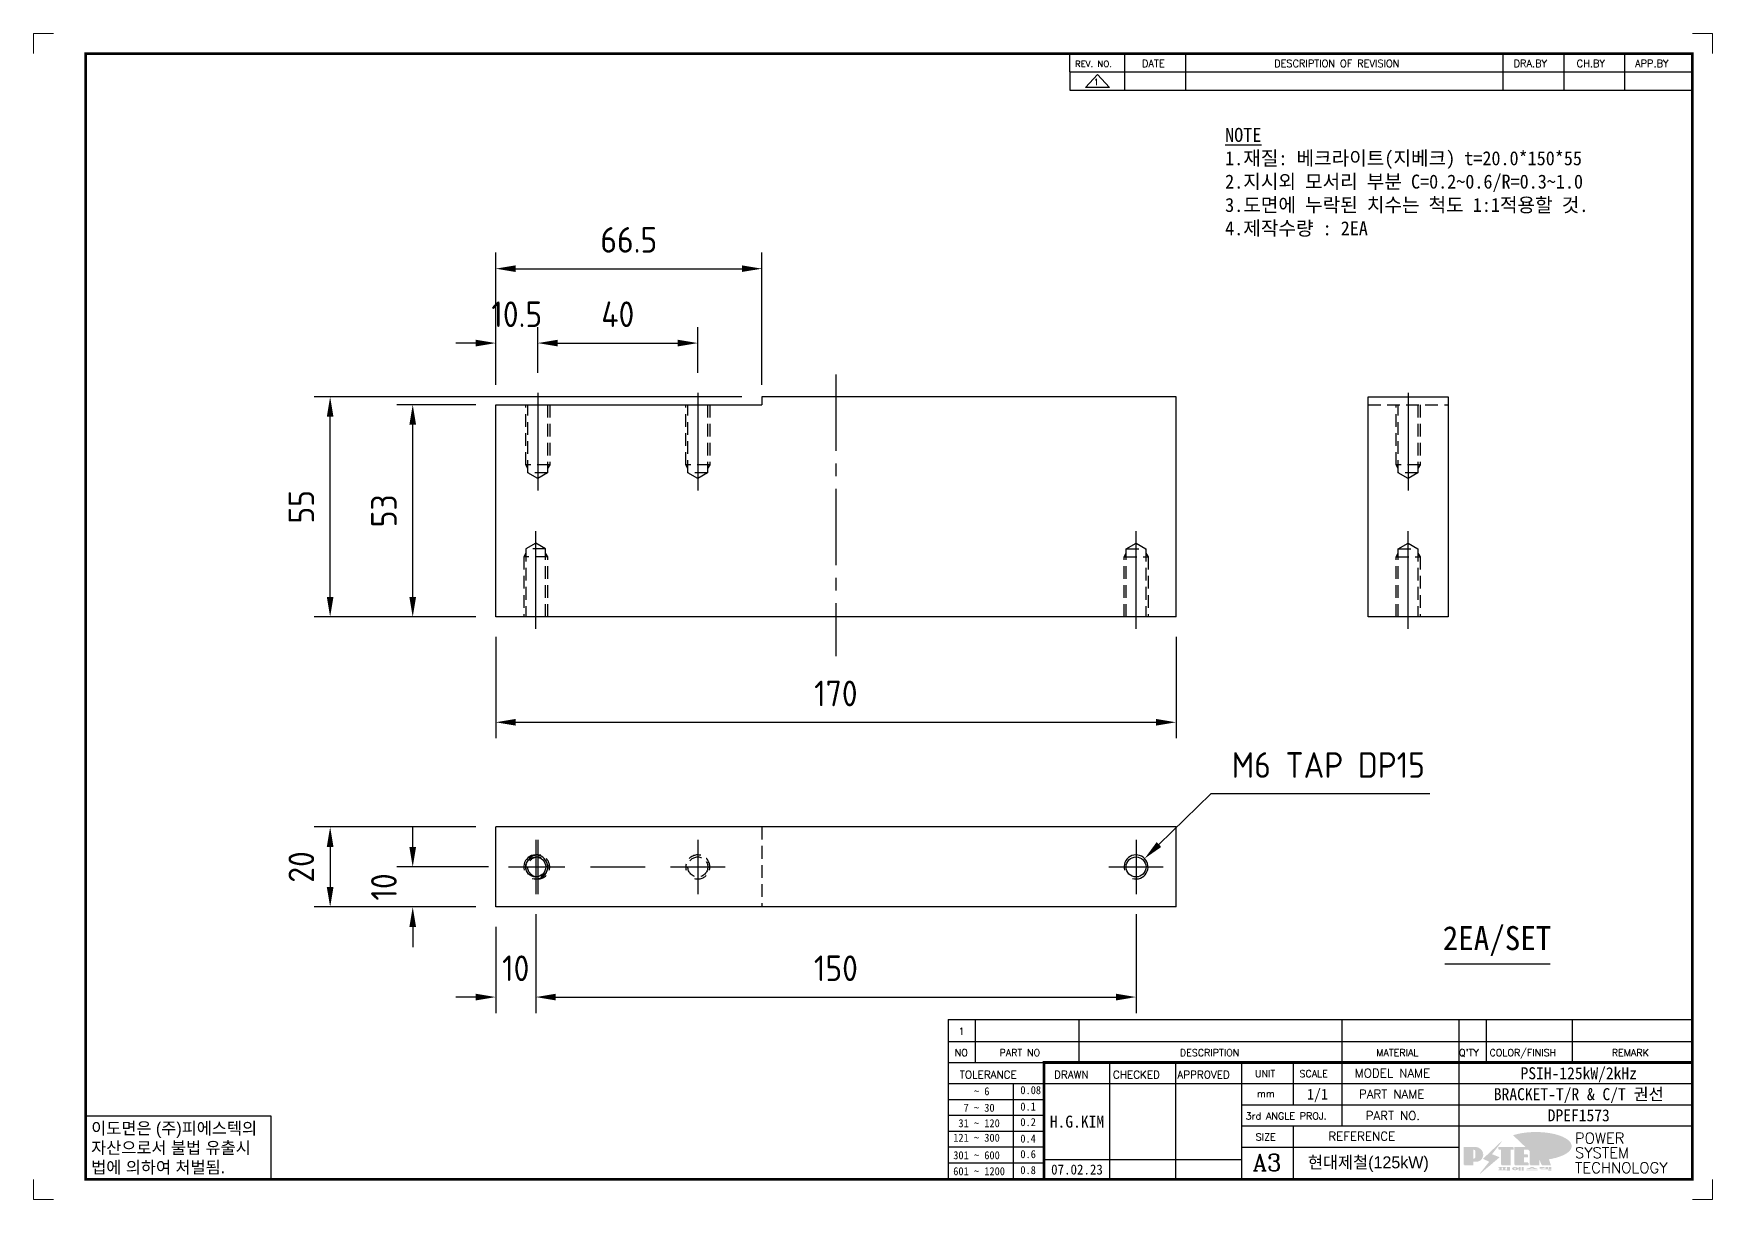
# Model space of a CAD drawing. Header units: millimetres. Extents: x 352 to 10586, y 0 to 3040.
# Drawn here: x 9278.4 to 9697.9, y 0 to 291.3 of the extents above; entities that cross this region are included whole.
import ezdxf
from ezdxf.enums import TextEntityAlignment as Align

# ---------------------------------------------------------------- set-up
doc = ezdxf.new("R2010")
doc.units = ezdxf.units.MM
for name, pattern in [('CENTER', [50.8, 31.75, -6.35, 6.35, -6.35]), ('CENTER2', [28.575, 19.05, -3.175, 3.175, -3.175]), ('HIDDEN2', [4.7625, 3.175, -1.5875])]:
    doc.linetypes.add(name, pattern=pattern)
for name, color, linetype in [('CENTER', 1, 'CENTER'), ('FORMAT-1', 7, 'Continuous'), ('line', 3, 'Continuous'), ('THIN', 3, 'Continuous')]:
    doc.layers.add(name, color=color, linetype=linetype)
doc.styles.add('h1', font='')
doc.styles.add('HAN', font='')
doc.styles.add('RC', font='ROMANC.SHX')
doc.styles.add('ROMANT', font='romant')
doc.styles.add('RT', font='ROMANT.SHX', dxfattribs={"oblique": 15})
doc.styles.get("Standard").update_dxf_attribs({"font": 'ISOCP.SHX', "bigfont": 'WHGTXT.SHX'})
doc.styles.get('h1').set_extended_font_data('New Gulim')
doc.styles.get('HAN').set_extended_font_data('GulimChe')
doc.dimstyles.new('PS-2', dxfattribs={"dimscale": 2, "dimtxt": 3.2, "dimasz": 2.5, "dimexe": 2, "dimexo": 2.5, "dimgap": 2, "dimtad": 1, "dimtoh": 1, "dimrnd": 0.05, "dimzin": 12, "dimdsep": 46, "dimtxsty": 'Standard', "dimcen": 0, "dimclrt": 2, "dimazin": 3, "dimtfac": 1, "dimtofl": 0, "dimtmove": 0, "dimatfit": 3, "dimfxl": 0, "dimtolj": 1, "dimtzin": 0, "dimarcsym": 0})

# ---------------------------------------------------------------- blocks, each defined once
blk = doc.blocks.new('t3')
for p, q in [((0, 15.88), (46.25, 15.88)), ((0, 15.88), (0, 0)), ((46.25, 15.88), (46.25, 0)), ((0, 0), (46.25, 0))]:
    blk.add_line(p, q)
at = {"color": 1, "style": 'h1'}
for s, p in [('이도면은 (주)피에스텍의', (1.4, 11.29)), ('자산으로서 불법 유출시', (1.4, 6.41)), ('법에 의하여 처벌됨.', (1.4, 1.52))]:
    blk.add_text(s, height=3, dxfattribs=at).set_placement(p)
blk = doc.blocks.new('new LOGO')
at = {"layer": 'line'}
h = blk.add_hatch(color=1, dxfattribs=at)
h.paths.add_polyline_path([(41.5, 16.4), (54.3, 16.4, 1), (54.3, 82.9), (0, 82.9), (0, -0.1), (41.5, -0.1)])
h.paths.add_polyline_path([(41.5, 27.9), (41.5, 71.9), (43.6, 71.9, -0.414214), (54.6, 60.9), (54.6, 38.9, -0.414214), (43.6, 27.9)], flags=16)
h.paths.add_polyline_path([(214.7, 71.9), (227.5, 71.9), (227.5, 82.9), (159.7, 82.9), (159.7, 71.9), (172.5, 71.9), (172.5, -0.1), (214.7, -0.1)])
h.paths.add_polyline_path([(276, 37.4), (294.8, 37.4), (294.8, 49.1), (276, 49.1), (276, 71.9), (294.8, 71.9), (294.8, 82.9), (234.5, 82.9), (234.5, -0.1), (297, -0.1), (297, 10.9), (276, 10.9)])
h.paths.add_polyline_path([(347.2, 35.2), (359.7, -0.1), (400.5, -0.1), (379.6, 66.8), (399.7, 82.9), (380.6, 82.9), (347.2, 61.6), (347.2, 82.9), (305.5, 82.9), (305.5, -0.1), (347.2, -0.1)])
h = blk.add_hatch(color=250, dxfattribs=at)
h.paths.add_polyline_path([(44.5, 69.4), (46.6, 69.4, -0.129793), (52, 68, 0.221832), (43.6, 71.9), (41.5, 71.9), (41.5, 27.9), (43.6, 27.9, 0.02048), (44.5, 28)], flags=17)
h.paths.add_polyline_path([(44.5, 13.9), (57.3, 13.9, 0.72362), (77.1, 73.9, -0.679777), (54.3, 16.4), (41.5, 16.4), (41.5, -0.1), (3, -0.1), (3, -2.6), (44.5, -2.6)])
h.paths.add_polyline_path([(117.9, 14.2), (71.5, -44.4), (77.1, -39.6), (120.8, 15.6), (92, 28.9), (173.3, 106), (177.5, 111.4), (89.1, 27.6)])
h.paths.add_polyline_path([(162.7, 71.9), (162.7, 69.4), (172.5, 69.4), (172.5, 71.9)], flags=17)
h.paths.add_polyline_path([(217.7, 69.4), (230.5, 69.4), (230.5, 80.4), (227.5, 80.4), (227.5, 71.9), (214.7, 71.9), (214.7, -0.1), (175.5, -0.1), (175.5, -2.6), (217.7, -2.6)])
h.paths.add_polyline_path([(297.8, 46.6), (294.8, 46.6), (294.8, 37.4), (276, 37.4), (276, 10.9), (279, 10.9), (279, 34.9), (297.8, 34.9)])
h.paths.add_polyline_path([(300, 8.4), (297, 8.4), (297, -0.1), (237.5, -0.1), (237.5, -2.6), (300, -2.6)])
h.paths.add_polyline_path([(297.8, 80.4), (294.8, 80.4), (294.8, 71.9), (276, 71.9), (276, 49.1), (279, 49.1), (279, 69.4), (297.8, 69.4)])
h.paths.add_polyline_path([(350.2, 80.4), (347.2, 80.4), (347.2, 61.6), (350.2, 63.5)])
h.paths.add_polyline_path([(350.2, 26.7), (347.2, 35.2), (347.2, -0.1), (308.5, -0.1), (308.5, -2.6), (350.2, -2.6)])
h.paths.add_polyline_path([(402.7, 80.4), (396.5, 80.4), (379.6, 66.8), (400.5, -0.1), (361.8, -0.1), (362.7, -2.6), (403.5, -2.6), (382.6, 64.3)])
blk.add_hatch(color=5, dxfattribs=at).paths.add_polyline_path([(166.3, 35), (131, 49), (180.4, 112.7), (92, 28.9), (120.8, 15.6), (74.4, -43)])
h = blk.add_hatch(color=253, dxfattribs=at)
edge = h.paths.add_edge_path()
edge.add_ellipse((333.9, 86.4), major_axis=(-165.9, 0), ratio=0.39426, start_angle=111.51268, end_angle=334.46902)
edge.add_ellipse((314.1, 81.2), major_axis=(-153.7, 0), ratio=0.40699, start_angle=121.30662, end_angle=327.74369, ccw=False)
edge.add_line((394, 27.8), (394.7, 25.6))
h = blk.add_hatch(color=250, dxfattribs=at)
edge = h.paths.add_edge_path()
edge.add_ellipse((237.8, -17.6), major_axis=(-14.3, 0), ratio=0.526336, start_angle=192.2456, end_angle=269.07481)
edge.add_line((238.1, -10.1), (237.6, -10.1))
edge.add_ellipse((237.8, -17.6), major_axis=(-14.3, 0), ratio=0.526336, start_angle=270.92519, end_angle=449.07481)
edge.add_line((237.6, -25.1), (238.1, -25.1))
edge.add_ellipse((237.8, -17.6), major_axis=(-14.3, 0), ratio=0.526336, start_angle=450.92519, end_angle=527.7544)
edge.add_line((251.7, -19.2), (254.1, -19.2))
edge.add_line((254.1, -19.2), (254.1, -27.1))
edge.add_line((254.1, -27.1), (263.1, -27.1))
edge.add_line((263.1, -27.1), (263.1, -10.1))
edge.add_line((263.1, -10.1), (254.1, -10.1))
edge.add_line((254.1, -10.1), (254.1, -16))
edge.add_line((254.1, -16), (251.7, -16))
h.paths.add_polyline_path([(241, -16.4), (241, -18.7, -1), (234.4, -18.7), (234.4, -16.4, -1)], flags=16)
h.paths.add_polyline_path([(278.2, -10.1), (268.1, -10.1), (268.1, -27.1), (278.2, -27.1)])
h.paths.add_polyline_path([(310.3, -10.1), (310.3, -11.1, -0.157169), (289.3, -17.5), (294, -19.9, 0.128407), (316.3, -15.9, 0.128407), (338.6, -19.9), (343.3, -17.5, -0.157169), (322.2, -11.1), (322.2, -10.1)])
h.paths.add_polyline_path([(342.1, -25.1), (342.1, -22.3), (290.4, -22.3), (290.4, -25.1)])
h.paths.add_polyline_path([(352, -10.1), (352, -16.2, 0.414214), (354, -18.2), (378.7, -18.2), (378.7, -19.6), (390.2, -19.6), (390.2, -10.1), (378.7, -10.1), (378.7, -13.6), (374.7, -13.6), (374.7, -15.1), (378.7, -15.1), (378.7, -16.2), (364.7, -16.2), (364.7, -15.1), (371.2, -15.1), (371.2, -13.6), (364.7, -13.6), (364.7, -12.6), (374.7, -12.6), (374.7, -10.1)])
h.paths.add_polyline_path([(393.8, -10.1), (393.8, -19.6), (405, -19.6), (405, -10.1)])
h.paths.add_polyline_path([(405, -27.1), (405, -20.9), (356.8, -20.9), (356.8, -23), (391.8, -23), (391.8, -27.1)])
h.paths.add_polyline_path([(200.4, -10.1), (200.4, -22.3), (193.2, -22.3), (193.2, -12.6), (196.6, -12.6), (196.6, -10.1), (161, -10.1), (161, -12.6), (164.5, -12.6), (164.5, -22.3), (161, -22.3), (161, -25.1), (200.4, -25.1), (200.4, -27.1), (213.9, -27.1), (213.9, -10.1)])
h.paths.add_polyline_path([(182, -12.6), (175.6, -12.6), (175.6, -22.3), (182, -22.3)], flags=17)
blk = doc.blocks.new('format-3')
at = {"color": 3, "lineweight": 9}
for p, q in [((0, 286.3), (0, 291.3)), ((5, 291.3), (0, 291.3)), ((414.5, 291.3), (419.5, 291.3)), ((419.5, 286.3), (419.5, 291.3)), ((0, 5), (0, 0)), ((419.5, 5), (419.5, 0)), ((5, 0), (0, 0)), ((414.5, 0), (419.5, 0))]:
    blk.add_line(p, q, dxfattribs=at)
at = {"color": 180}
for p, q in [((258.97, 281.75), (258.97, 286.3)), ((272.71, 281.75), (272.71, 286.3)), ((287.94, 281.75), (287.94, 286.3)), ((367.22, 281.75), (367.22, 286.3)), ((382.45, 281.75), (382.45, 286.3)), ((397.61, 281.75), (397.61, 286.3)), ((258.97, 281.75), (414.5, 281.75)), ((228.5, 39.49), (228.5, 5)), ((228.5, 39.49), (414.5, 39.49)), ((235.29, 39.49), (235.29, 34.21)), ((261.24, 34.21), (261.24, 39.49)), ((326.9, 39.49), (326.9, 34.21)), ((356.11, 39.49), (356.11, 34.21)), ((362.93, 39.49), (362.93, 34.21)), ((384.48, 39.49), (384.48, 34.21)), ((228.5, 34.21), (252.48, 34.21)), ((268.96, 5), (268.96, 34.21)), ((285.45, 5), (285.45, 34.21)), ((301.94, 5), (301.94, 34.21)), ((314.72, 34.21), (314.72, 23.65)), ((326.9, 34.21), (326.9, 18.37)), ((356.11, 34.21), (356.11, 5)), ((228.5, 28.93), (252.48, 28.93)), ((244.89, 5.23), (244.89, 28.93)), ((252.48, 28.93), (414.5, 28.93)), ((228.5, 24.98), (252.48, 24.98)), ((228.5, 21.03), (252.48, 21.03)), ((301.94, 23.65), (414.5, 23.65)), ((228.5, 17.08), (252.48, 17.08)), ((301.94, 18.37), (414.5, 18.37)), ((314.72, 18.37), (314.72, 5)), ((228.5, 13.13), (252.48, 13.13)), ((301.94, 13.09), (356.11, 13.09)), ((228.5, 9.18), (252.48, 9.18)), ((252.48, 9.95), (301.94, 9.95))]:
    blk.add_line(p, q, dxfattribs=at)
at = {"const_width": 0.7}
blk.add_lwpolyline([(252.48, 5), (252.48, 34.21), (414.5, 34.21)], dxfattribs=at)
at = {"layer": 'FORMAT-1', "const_width": 0.7}
blk.add_lwpolyline([(13, 5), (13, 286.3), (414.5, 286.3), (414.5, 5)], close=True, dxfattribs=at)
blk.add_blockref('t3', (13, 5))
at = {"xscale": 0.05400000000000027, "yscale": 0.05400000000000027, "zscale": 0.05400000000000027}
blk.add_blockref('new LOGO', (357.35, 8.65), dxfattribs=at)
at = {"color": 2}
for s, height, style, p in [('REV. NO.', 1.56, 'RC', (260.23, 282.95)), ('DATE', 1.788, 'RC', (276.95, 282.94)), ('DESCRIPTION OF REVISION', 1.7875, 'RC', (309.98, 282.94)), ('DRA.BY', 1.788, 'RC', (369.83, 282.94)), ('CH.BY', 1.788, 'RC', (385.59, 282.94)), ('APP.BY', 1.788, 'RC', (400.18, 282.94)), ('COLOR/FINISH', 1.7424, 'RC', (363.8, 35.83)), ('NO', 1.742, 'RC', (230.16, 35.83)), ('PART NO', 1.742, 'RC', (241.36, 35.83)), ('DESCRIPTION', 1.7424, 'RC', (286.43, 35.83)), ('MATERIAL', 1.742, 'RC', (335.52, 35.83)), ("Q'TY", 1.742, 'RC', (356.17, 35.83)), ('REMARK', 1.742, 'RC', (394.37, 35.83)), (' TOLERANCE', 1.9, 'RC', (230.11, 30.22)), ('DRAWN', 1.9, 'RC', (255, 30.22)), ('CHECKED', 1.9, 'RC', (269.71, 30.22)), ('APPROVED', 1.9, 'RC', (285.8, 30.22)), ('UNIT', 1.742, 'RC', (305.19, 30.55)), ('SCALE', 1.742, 'RC', (316.32, 30.55)), ('MODEL NAME', 2.178, 'RC', (330.12, 30.46)), ('    ~ 6', 2, 'HAN', (229.8, 26.03)), ('0.08', 2, 'HAN', (246.57, 26.31)), ('mm', 1.742, 'RC', (305.67, 25.56)), ('PART NAME', 2.178, 'RC', (331.17, 25.24)), ('  7 ~ 30', 2, 'HAN', (229.8, 21.91)), ('0.1', 2, 'HAN', (246.57, 22.2)), ('3rd ANGLE PROJ.', 1.7424, 'RC', (302.87, 19.97)), ('PART NO.', 2.178, 'RC', (332.84, 19.85)), (' 31 ~ 120', 2, 'HAN', (229.8, 18.04)), ('0.2', 2, 'HAN', (246.57, 18.32)), ('REFERENCE', 2.178, 'RC', (323.52, 14.69)), ('121 ~ 300', 2, 'HAN', (229.8, 14.42)), ('0.4', 2, 'HAN', (246.57, 14.2)), ('SIZE', 1.742, 'RC', (305.39, 14.71)), ('301 ~ 600', 2, 'HAN', (229.8, 10.04)), ('0.6', 2, 'HAN', (246.57, 10.32)), ('601 ~ 1200', 2, 'HAN', (229.8, 6.05)), ('0.8', 2, 'HAN', (246.57, 6.33))]:
    blk.add_text(s, height=height, dxfattribs=dict(at, style=style)).set_placement(p)
at = {"style": 'ROMANT'}
for s, p in [('POWER', (385.15, 13.96)), ('SYSTEM', (385.15, 10.31)), ('TECHNOLOGY', (385.15, 6.56))]:
    blk.add_text(s, height=2.7, dxfattribs=at).set_placement(p)
at = {"color": 2, "lineweight": 25, "style": 'RC'}
blk.add_text('A3', height=4.182, dxfattribs=at).set_placement((304.61, 7.14))
at = {"style": 'HAN'}
for tag, height, p in [('MODEL-NAME', 3, (386.1, 31.53)), ('SCALE', 2.7, (320.81, 26.29)), ('PART-NAME', 3, (386.1, 26.29)), ('CH-BY', 3, (277.21, 19.44)), ('PART-NO', 3, (386.1, 21.01)), ('DRA-BY', 3, (260.72, 19.44)), ('APP-BY', 3, (293.7, 19.44)), ('DRA-DATE', 2.5, (260.72, 7.47)), ('CH-DATE', 2.5, (277.21, 7.47)), ('APP-DATE', 2.5, (293.7, 7.47)), ('관련업체', 3, (333.52, 9.26))]:
    blk.add_attdef(tag, text='', height=height, dxfattribs=at).set_placement(p, align=Align.MIDDLE_CENTER)
blk = doc.blocks.new('no3')
at = {"color": 180}
for p, q in [((0, 5.5), (0, 0)), ((0, 5.5), (186, 5.5)), ((6.79, 5.5), (6.79, 0)), ((32.74, 0.11), (32.74, 5.5)), ((98.4, 5.5), (98.4, 0)), ((127.61, 5.5), (127.61, 0)), ((134.43, 5.5), (134.43, 0)), ((155.98, 5.5), (155.98, 0))]:
    blk.add_line(p, q, dxfattribs=at)
at = {"color": 2, "style": 'HAN'}
for tag, p in [('PART-NO', (19.76, 2.75)), ('MATERIAL', (111.38, 2.75)), ("Q'TY", (131.02, 2.75)), ('COLOR/FINISH', (145.2, 2.75)), ('REMARK', (170.76, 2.75))]:
    blk.add_attdef(tag, text='', height=2.9, dxfattribs=at).set_placement(p, align=Align.MIDDLE_CENTER)
blk.add_attdef('DESCRIPTION', text='', height=2.9, dxfattribs=at).set_placement((34.51, 2.75), align=Align.MIDDLE_LEFT)
at = {"color": 2, "style": 'RT', "oblique": 15}
blk.add_attdef('NO', text='', height=1.74, dxfattribs=at).set_placement((3.38, 2.51), align=Align.MIDDLE_CENTER)
blk = doc.blocks.new('re3')
at = {"color": 180}
for p, q in [((0, 0), (0, -4.55)), ((6.87, -0.64), (3.86, -3.91)), ((9.88, -3.91), (3.86, -3.91)), ((6.87, -0.64), (9.88, -3.91)), ((13.74, -4.55), (13.74, 0)), ((28.97, -4.55), (28.97, 0)), ((108.25, -4.55), (108.25, 0)), ((123.49, -4.55), (123.49, 0)), ((138.64, -4.55), (138.64, 0)), ((0, -4.55), (155.53, -4.55))]:
    blk.add_line(p, q, dxfattribs=at)
at = {"color": 2, "style": 'RC', "oblique": 15}
blk.add_attdef('REV.NO', text='', height=1.56, dxfattribs=at).set_placement((6.59, -2.56), align=Align.MIDDLE_CENTER)
blk.add_attdef('-1', text='', height=1.56, dxfattribs=at).set_placement((9.37, -1.66), align=Align.MIDDLE_LEFT)
at = {"color": 2, "style": 'HAN'}
for tag, p in [('REV.-DATE', (21.36, -2.28)), ('DRA.BY', (115.87, -2.28)), ('CH.BY', (131.07, -2.28)), ('APP.BY', (147.09, -2.28))]:
    blk.add_attdef(tag, text='', height=2.5, dxfattribs=at).set_placement(p, align=Align.MIDDLE_CENTER)
blk.add_attdef('DESCRIPTION-OF-REVISION', text='', height=2.5, dxfattribs=at).set_placement((31.61, -2.28), align=Align.MIDDLE_LEFT)
blk = doc.blocks.new('*D552')
at = {"color": 0, "lineweight": -2}
for p, q in [((9393.84, 140.55), (9393.84, 115.22)), ((9563.84, 140.55), (9563.84, 115.22)), ((9398.84, 119.22), (9558.84, 119.22))]:
    blk.add_line(p, q, dxfattribs=at)
at = {"color": 0}
for points in [[(9398.84, 120.05), (9398.84, 118.39), (9393.84, 119.22)], [(9558.84, 120.05), (9558.84, 118.39), (9563.84, 119.22)]]:
    blk.add_solid(points, dxfattribs=at)
at = {"layer": 'Defpoints', "color": 0}
for p in [(9393.84, 145.55), (9563.84, 145.55), (9563.84, 119.22)]:
    blk.add_point(p, dxfattribs=at)
at = {"color": 2, "insert": (9478.84, 126.42), "char_height": 6.4, "attachment_point": 5}
blk.add_mtext('\\A1;170', dxfattribs=at)
blk = doc.blocks.new('*D553')
at = {"color": 0, "lineweight": -2}
for p, q in [((9388.84, 198.55), (9369.1, 198.55)), ((9373.1, 150.55), (9373.1, 193.55)), ((9388.84, 145.55), (9369.1, 145.55))]:
    blk.add_line(p, q, dxfattribs=at)
at = {"color": 0}
for points in [[(9372.27, 193.55), (9373.94, 193.55), (9373.1, 198.55)], [(9372.27, 150.55), (9373.94, 150.55), (9373.1, 145.55)]]:
    blk.add_solid(points, dxfattribs=at)
at = {"layer": 'Defpoints', "color": 0}
for p in [(9373.1, 198.55), (9393.84, 198.55), (9393.84, 145.55)]:
    blk.add_point(p, dxfattribs=at)
at = {"color": 2, "insert": (9365.9, 172.05), "char_height": 6.4, "attachment_point": 5, "rotation": 90}
blk.add_mtext('\\A1;53', dxfattribs=at)
blk = doc.blocks.new('*D554')
at = {"color": 0, "lineweight": -2}
for p, q in [((9455.34, 200.55), (9348.47, 200.55)), ((9352.47, 150.55), (9352.47, 195.55)), ((9388.84, 145.55), (9348.47, 145.55))]:
    blk.add_line(p, q, dxfattribs=at)
at = {"color": 0}
for points in [[(9351.63, 195.55), (9353.3, 195.55), (9352.47, 200.55)], [(9351.63, 150.55), (9353.3, 150.55), (9352.47, 145.55)]]:
    blk.add_solid(points, dxfattribs=at)
at = {"layer": 'Defpoints', "color": 0}
for p in [(9352.47, 200.55), (9460.34, 200.55), (9393.84, 145.55)]:
    blk.add_point(p, dxfattribs=at)
at = {"color": 2, "insert": (9345.27, 173.05), "char_height": 6.4, "attachment_point": 5, "rotation": 90}
blk.add_mtext('\\A1;55', dxfattribs=at)
blk = doc.blocks.new('*D555')
at = {"color": 0, "lineweight": -2}
for p, q in [((9393.84, 203.55), (9393.84, 236.56)), ((9460.34, 203.55), (9460.34, 236.56)), ((9398.84, 232.56), (9455.34, 232.56))]:
    blk.add_line(p, q, dxfattribs=at)
at = {"color": 0}
for points in [[(9398.84, 233.39), (9398.84, 231.73), (9393.84, 232.56)], [(9455.34, 233.39), (9455.34, 231.73), (9460.34, 232.56)]]:
    blk.add_solid(points, dxfattribs=at)
at = {"layer": 'Defpoints', "color": 0}
for p in [(9460.34, 232.56), (9393.84, 198.55), (9460.34, 198.55)]:
    blk.add_point(p, dxfattribs=at)
at = {"color": 2, "insert": (9427.09, 239.76), "char_height": 6.4, "attachment_point": 5}
blk.add_mtext('\\A1;66.5', dxfattribs=at)
blk = doc.blocks.new('*D556')
at = {"color": 0, "lineweight": -2}
for p, q in [((9388.84, 213.97), (9383.84, 213.97)), ((9393.84, 203.55), (9393.84, 217.97)), ((9404.34, 206.55), (9404.34, 217.97)), ((9409.34, 213.97), (9414.34, 213.97))]:
    blk.add_line(p, q, dxfattribs=at)
at = {"color": 0}
for points in [[(9388.84, 214.8), (9388.84, 213.13), (9393.84, 213.97)], [(9409.34, 214.8), (9409.34, 213.13), (9404.34, 213.97)]]:
    blk.add_solid(points, dxfattribs=at)
at = {"layer": 'Defpoints', "color": 0}
for p in [(9404.34, 213.97), (9404.34, 201.55), (9393.84, 198.55)]:
    blk.add_point(p, dxfattribs=at)
at = {"color": 2, "insert": (9399.09, 221.17), "char_height": 6.4, "attachment_point": 5}
blk.add_mtext('\\A1;10.5', dxfattribs=at)
blk = doc.blocks.new('*D557')
at = {"color": 0, "lineweight": -2}
for p, q in [((9404.34, 206.55), (9404.34, 217.97)), ((9409.34, 213.97), (9439.34, 213.97)), ((9444.34, 206.55), (9444.34, 217.97))]:
    blk.add_line(p, q, dxfattribs=at)
at = {"color": 0}
for points in [[(9409.34, 214.8), (9409.34, 213.13), (9404.34, 213.97)], [(9439.34, 214.8), (9439.34, 213.13), (9444.34, 213.97)]]:
    blk.add_solid(points, dxfattribs=at)
at = {"layer": 'Defpoints', "color": 0}
for p in [(9444.34, 213.97), (9404.34, 201.55), (9444.34, 201.55)]:
    blk.add_point(p, dxfattribs=at)
at = {"color": 2, "insert": (9424.34, 221.17), "char_height": 6.4, "attachment_point": 5}
blk.add_mtext('\\A1;40', dxfattribs=at)
blk = doc.blocks.new('*D558')
at = {"color": 0, "lineweight": -2}
for p, q in [((9393.84, 68.07), (9393.84, 46.56)), ((9403.84, 71.27), (9403.84, 46.56)), ((9388.84, 50.56), (9383.84, 50.56)), ((9408.84, 50.56), (9413.84, 50.56))]:
    blk.add_line(p, q, dxfattribs=at)
at = {"color": 0}
for points in [[(9388.84, 51.39), (9388.84, 49.72), (9393.84, 50.56)], [(9408.84, 51.39), (9408.84, 49.72), (9403.84, 50.56)]]:
    blk.add_solid(points, dxfattribs=at)
at = {"layer": 'Defpoints', "color": 0}
for p in [(9403.84, 76.27), (9393.84, 73.07), (9403.84, 50.56)]:
    blk.add_point(p, dxfattribs=at)
at = {"color": 2, "insert": (9398.84, 57.76), "char_height": 6.4, "attachment_point": 5}
blk.add_mtext('\\A1;10', dxfattribs=at)
blk = doc.blocks.new('*D559')
at = {"color": 0, "lineweight": -2}
for p, q in [((9403.84, 71.27), (9403.84, 46.56)), ((9553.84, 71.27), (9553.84, 46.56)), ((9408.84, 50.56), (9548.84, 50.56))]:
    blk.add_line(p, q, dxfattribs=at)
at = {"color": 0}
for points in [[(9408.84, 51.39), (9408.84, 49.72), (9403.84, 50.56)], [(9548.84, 51.39), (9548.84, 49.72), (9553.84, 50.56)]]:
    blk.add_solid(points, dxfattribs=at)
at = {"layer": 'Defpoints', "color": 0}
for p in [(9403.84, 76.27), (9553.84, 76.27), (9553.84, 50.56)]:
    blk.add_point(p, dxfattribs=at)
at = {"color": 2, "insert": (9478.84, 57.76), "char_height": 6.4, "attachment_point": 5}
blk.add_mtext('\\A1;150', dxfattribs=at)
blk = doc.blocks.new('*D560')
at = {"color": 0, "lineweight": -2}
for p, q in [((9373.1, 88.07), (9373.1, 93.07)), ((9392.03, 83.07), (9369.1, 83.07)), ((9388.84, 73.07), (9369.1, 73.07)), ((9373.1, 68.07), (9373.1, 63.07))]:
    blk.add_line(p, q, dxfattribs=at)
at = {"color": 0}
for points in [[(9372.27, 88.07), (9373.94, 88.07), (9373.1, 83.07)], [(9372.27, 68.07), (9373.94, 68.07), (9373.1, 73.07)]]:
    blk.add_solid(points, dxfattribs=at)
at = {"layer": 'Defpoints', "color": 0}
for p in [(9373.1, 83.07), (9397.03, 83.07), (9393.84, 73.07)]:
    blk.add_point(p, dxfattribs=at)
at = {"color": 2, "insert": (9365.9, 78.07), "char_height": 6.4, "attachment_point": 5, "rotation": 90}
blk.add_mtext('\\A1;10', dxfattribs=at)
blk = doc.blocks.new('*D561')
at = {"color": 0, "lineweight": -2}
for p, q in [((9388.84, 93.07), (9348.47, 93.07)), ((9352.47, 88.07), (9352.47, 78.07)), ((9388.84, 73.07), (9348.47, 73.07))]:
    blk.add_line(p, q, dxfattribs=at)
at = {"color": 0}
for points in [[(9351.63, 88.07), (9353.3, 88.07), (9352.47, 93.07)], [(9351.63, 78.07), (9353.3, 78.07), (9352.47, 73.07)]]:
    blk.add_solid(points, dxfattribs=at)
at = {"layer": 'Defpoints', "color": 0}
for p in [(9393.84, 93.07), (9352.47, 73.07), (9393.84, 73.07)]:
    blk.add_point(p, dxfattribs=at)
at = {"color": 2, "insert": (9345.27, 83.07), "char_height": 6.4, "attachment_point": 5, "rotation": 90}
blk.add_mtext('\\A1;20', dxfattribs=at)
blk = doc.blocks.new('*D562')
at = {"color": 0, "lineweight": -2}
for p, q in [((9572.51, 101.3), (9559.56, 88.66)), ((9627.28, 101.3), (9572.51, 101.3))]:
    blk.add_line(p, q, dxfattribs=at)
at = {"color": 0}
blk.add_solid([(9558.98, 89.26), (9560.14, 88.07), (9555.98, 85.17)], dxfattribs=at)
at = {"layer": 'Defpoints', "color": 0}
for p in [(9555.98, 85.17), (9551.69, 80.98)]:
    blk.add_point(p, dxfattribs=at)
at = {"color": 2, "insert": (9601.89, 108.54), "char_height": 6.4, "attachment_point": 5}
blk.add_mtext('\\A1;M6 TAP DP15', dxfattribs=at)

msp = doc.modelspace()

# ---------------------------------------------------------------- linework, layer by layer
at = {"color": 1, "linetype": 'CENTER2'}
msp.add_line((9478.836, 206.104, 0.001), (9478.836, 135.729, 0.001), dxfattribs=at)
at = {"color": 2}
for p, q in [((9393.836, 145.547, 0.001), (9393.836, 198.547, 0.001)), ((9393.836, 198.547, 0.001), (9460.336, 198.547, 0.001)), ((9563.836, 200.547, 0.001), (9460.336, 200.547, 0.001)), ((9460.336, 200.547, 0.001), (9460.336, 198.547, 0.001)), ((9563.836, 145.547, 0.001), (9563.836, 200.547, 0.001)), ((9563.836, 145.547, 0.001), (9393.836, 145.547, 0.001)), ((9563.836, 93.075, 0.001), (9393.836, 93.075, 0.001)), ((9393.836, 73.075, 0.001), (9393.836, 93.075, 0.001)), ((9563.836, 73.075, 0.001), (9563.836, 93.075, 0.001)), ((9563.836, 73.075, 0.001), (9393.836, 73.075, 0.001))]:
    msp.add_line(p, q, dxfattribs=at)
at = {"color": 2, "linetype": 'HIDDEN2'}
for p, q in [((9611.827, 198.547, 0.001), (9631.827, 198.547, 0.001)), ((9407.336, 183.547, 0.001), (9401.336, 183.547, 0.001)), ((9406.794, 181.547, 0.001), (9401.877, 181.547, 0.001)), ((9447.336, 183.547, 0.001), (9441.336, 183.547, 0.001)), ((9446.794, 181.547, 0.001), (9441.877, 181.547, 0.001)), ((9624.827, 183.547, 0.001), (9618.827, 183.547, 0.001)), ((9624.286, 181.547, 0.001), (9619.368, 181.547, 0.001)), ((9406.836, 160.547, 0.001), (9400.836, 160.547, 0.001)), ((9406.294, 162.547, 0.001), (9401.377, 162.547, 0.001)), ((9550.836, 160.547, 0.001), (9556.836, 160.547, 0.001)), ((9551.377, 162.547, 0.001), (9556.294, 162.547, 0.001)), ((9618.827, 160.547, 0.001), (9624.827, 160.547, 0.001)), ((9619.368, 162.547, 0.001), (9624.286, 162.547, 0.001)), ((9460.336, 93.075, 0.001), (9460.336, 73.075, 0.001))]:
    msp.add_line(p, q, dxfattribs=at)
at = {"color": 1, "linetype": 'CENTER', "ltscale": 3}
for p, q in [((9403.836, 89.883, 0.001), (9403.836, 76.266, 0.001)), ((9404.336, 89.883, 0.001), (9404.336, 76.266, 0.001)), ((9444.336, 89.883, 0.001), (9444.336, 76.266, 0.001)), ((9553.836, 89.883, 0.001), (9553.836, 76.266, 0.001)), ((9397.027, 83.075, 0.001), (9410.644, 83.075, 0.001)), ((9397.527, 83.075, 0.001), (9411.144, 83.075, 0.001)), ((9417.527, 83.075, 0.001), (9431.144, 83.075, 0.001)), ((9437.527, 83.075, 0.001), (9451.144, 83.075, 0.001)), ((9547.027, 83.075, 0.001), (9560.644, 83.075, 0.001))]:
    msp.add_line(p, q, dxfattribs=at)
msp.add_line((9631.035, 58.893, 0.001), (9657.338, 58.893, 0.001))
at = {"color": 2, "linetype": 'HIDDEN2', "elevation": 0.001}
for points in [[(9406.794, 198.547), (9406.794, 181.547), (9404.336, 180.128), (9401.877, 181.547), (9401.877, 198.547)], [(9446.794, 198.547), (9446.794, 181.547), (9444.336, 180.128), (9441.877, 181.547), (9441.877, 198.547)], [(9624.286, 198.547), (9624.286, 181.547), (9621.827, 180.128), (9619.368, 181.547), (9619.368, 198.547)], [(9406.294, 145.547), (9406.294, 162.547), (9403.836, 163.967), (9401.377, 162.547), (9401.377, 145.547)], [(9551.377, 145.547), (9551.377, 162.547), (9553.836, 163.967), (9556.294, 162.547), (9556.294, 145.547)], [(9619.368, 145.547), (9619.368, 162.547), (9621.827, 163.967), (9624.286, 162.547), (9624.286, 145.547)]]:
    msp.add_lwpolyline(points, dxfattribs=at)
at = {"color": 2, "elevation": 0.001}
msp.add_lwpolyline([(9611.827, 200.547), (9631.827, 200.547), (9631.827, 145.547), (9611.827, 145.547)], close=True, dxfattribs=at)
at = {"color": 3}
for centre in [(9403.836, 83.075, 0.001), (9553.836, 83.075, 0.001)]:
    msp.add_circle(centre, 2.5, dxfattribs=at)
at = {"color": 2, "linetype": 'HIDDEN2'}
for centre in [(9404.336, 83.075, 0.001), (9444.336, 83.075, 0.001)]:
    msp.add_circle(centre, 2.5, dxfattribs=at)
for centre in [(9403.836, 83.075, 0.001), (9553.836, 83.075, 0.001)]:
    msp.add_arc(centre, 3, 253.59203, 195.19236)
for centre in [(9404.336, 83.075, 0.001), (9444.336, 83.075, 0.001)]:
    msp.add_arc(centre, 3, 253.59203, 195.19236, dxfattribs=at)
at = {"layer": 'CENTER'}
for p, q in [((9404.336, 201.547, 0.001), (9404.336, 177.128, 0.001)), ((9444.336, 201.547, 0.001), (9444.336, 177.128, 0.001)), ((9621.827, 201.547, 0.001), (9621.827, 177.128, 0.001)), ((9403.836, 142.547, 0.001), (9403.836, 166.967, 0.001)), ((9553.836, 142.547, 0.001), (9553.836, 166.967, 0.001)), ((9621.827, 142.547, 0.001), (9621.827, 166.967, 0.001))]:
    msp.add_line(p, q, dxfattribs=at)
at = {"layer": 'THIN', "color": 2, "linetype": 'HIDDEN2', "elevation": 0.001}
for points in [[(9401.877, 182.61), (9401.336, 183.547), (9401.336, 198.547)], [(9407.336, 198.547), (9407.336, 183.547), (9406.794, 182.61)], [(9441.877, 182.61), (9441.336, 183.547), (9441.336, 198.547)], [(9447.336, 198.547), (9447.336, 183.547), (9446.794, 182.61)], [(9619.368, 182.61), (9618.827, 183.547), (9618.827, 198.547)], [(9624.827, 198.547), (9624.827, 183.547), (9624.286, 182.61)], [(9401.377, 161.485), (9400.836, 160.547), (9400.836, 145.547)], [(9406.836, 145.547), (9406.836, 160.547), (9406.294, 161.485)], [(9550.836, 145.547), (9550.836, 160.547), (9551.377, 161.485)], [(9556.294, 161.485), (9556.836, 160.547), (9556.836, 145.547)], [(9618.827, 145.547), (9618.827, 160.547), (9619.368, 161.485)], [(9624.286, 161.485), (9624.827, 160.547), (9624.827, 145.547)]]:
    msp.add_lwpolyline(points, dxfattribs=at)

# ---------------------------------------------------------------- block references
ref = msp.add_blockref('format-3', (9278.363, 0, 0.001))
ref.add_attrib('DRA-DATE', '07.02.23', dxfattribs={"height": 2.5, "style": 'HAN'}).set_placement((9539.083, 7.475, 0.001), align=Align.MIDDLE_CENTER)
ref.add_attrib('DRA-BY', 'H.G.KIM', dxfattribs={"height": 3, "style": 'HAN'}).set_placement((9539.083, 19.442, 0.001), align=Align.MIDDLE_CENTER)
ref.add_attrib('MODEL-NAME', 'PSIH-125kW/2kHz', dxfattribs={"height": 3, "style": 'HAN'}).set_placement((9664.458, 31.525, 0.001), align=Align.MIDDLE_CENTER)
ref.add_attrib('PART-NAME', 'BRACKET-T/R & C/T 권선', dxfattribs={"height": 3, "style": 'HAN'}).set_placement((9664.458, 26.294, 0.001), align=Align.MIDDLE_CENTER)
ref.add_attrib('PART-NO', 'DPEF1573', dxfattribs={"height": 3, "style": 'HAN'}).set_placement((9664.458, 21.014, 0.001), align=Align.MIDDLE_CENTER)
ref.add_attrib('SCALE', '1/1', dxfattribs={"height": 2.7, "style": 'HAN'}).set_placement((9599.171, 26.294, 0.001), align=Align.MIDDLE_CENTER)
ref.add_attrib('관련업체', '현대제철(125kW)', dxfattribs={"height": 3, "style": 'h1'}).set_placement((9611.886, 9.263, 0.001), align=Align.MIDDLE_CENTER)
ref = msp.add_blockref('re3', (9537.329, 281.75, 0.001))
ref.add_attrib('REV.NO', '1', dxfattribs={"color": 2, "height": 1.56, "style": 'RC'}).set_placement((9543.917, 279.193, 0.001), align=Align.MIDDLE_CENTER)
ref = msp.add_blockref('no3', (9506.863, 39.494, 0.001))
ref.add_attrib('NO', '1', dxfattribs={"color": 2, "height": 1.74, "style": 'RT'}).set_placement((9510.247, 42.001, 0.001), align=Align.MIDDLE_CENTER)

# ---------------------------------------------------------------- texts
at = {"color": 2, "style": 'HAN'}
msp.add_text('2EA/SET', height=6, dxfattribs=at).set_placement((9630.471, 62.29, 0.001))
at = {"color": 2, "insert": (9576.104, 267.736, 0.001), "char_height": 3.5, "attachment_point": 1, "style": 'HAN'}
msp.add_mtext_dynamic_manual_height_columns('{\\LNOTE\\P}1.재질: 베크라이트(지베크) t=20.0*150*55\\P2.지시외 모서리 부분 C=0.2~0.6/R=0.3~1.0\\P3.도면에 누락된 치수는 척도 1:1적용할 것.\\P{\\C1;4.제작수량 : 2EA}', width=1067.17541, gutter_width=769.295, heights=[0], dxfattribs=at)

# ---------------------------------------------------------------- dimensions: what is measured, and where the dimension line sits
for base, p1, p2, picture, middle in [((9460.336, 232.559, 0.001), (9393.836, 198.547, 0.001), (9460.336, 198.547, 0.001), '*D555', (9427.086, 239.759, 0.001)), ((9444.336, 213.965, 0.001), (9404.336, 201.547, 0.001), (9444.336, 201.547, 0.001), '*D557', (9424.336, 221.165, 0.001)), ((9563.836, 119.222, 0.001), (9393.836, 145.547, 0.001), (9563.836, 145.547, 0.001), '*D552', (9478.836, 126.422, 0.001)), ((9553.836, 50.558, 0.001), (9403.836, 76.266, 0.001), (9553.836, 76.266, 0.001), '*D559', (9478.836, 57.758, 0.001))]:
    dim = msp.add_linear_dim(base=base, p1=p1, p2=p2, dimstyle='PS-2')
    dim.commit()
    dim.dimension.update_dxf_attribs({"geometry": picture, "text_midpoint": middle})
for base, p1, p2, picture, middle in [((9404.336, 213.965, 0.001), (9393.836, 198.547, 0.001), (9404.336, 201.547, 0.001), '*D556', (9399.086, 213.965, 0.001)), ((9403.836, 50.558, 0.001), (9393.836, 73.075, 0.001), (9403.836, 76.266, 0.001), '*D558', (9398.836, 50.558, 0.001))]:
    dim = msp.add_linear_dim(base=base, p1=p1, p2=p2, dimstyle='PS-2')
    dim.commit()
    dim.dimension.update_dxf_attribs({"geometry": picture, "text_midpoint": middle, "dimtype": 160})
for base, p1, p2, picture, middle in [((9352.467, 200.547, 0.001), (9393.836, 145.547, 0.001), (9460.336, 200.547, 0.001), '*D554', (9345.267, 173.047, 0.001)), ((9373.104, 198.547, 0.001), (9393.836, 145.547, 0.001), (9393.836, 198.547, 0.001), '*D553', (9365.904, 172.047, 0.001)), ((9352.467, 73.075, 0.001), (9393.836, 93.075, 0.001), (9393.836, 73.075, 0.001), '*D561', (9345.266, 83.075, 0.001))]:
    dim = msp.add_linear_dim(base=base, p1=p1, p2=p2, angle=90, dimstyle='PS-2')
    dim.commit()
    dim.dimension.update_dxf_attribs({"geometry": picture, "text_midpoint": middle})
dim = msp.add_diameter_dim_2p(p1=(9551.688, 80.98, 0.001), p2=(9555.983, 85.17, 0.001), text='<> TAP DP15', dimstyle='PS-2', override={"dimpost": 'M<>'})
dim.commit()
dim.dimension.update_dxf_attribs({"geometry": '*D562', "text_midpoint": (9601.894, 101.295, 0.001), "dimtype": 163})
dim = msp.add_linear_dim(base=(9373.104, 83.075, 0.001), p1=(9393.836, 73.075, 0.001), p2=(9397.027, 83.075, 0.001), angle=90, dimstyle='PS-2')
dim.commit()
dim.dimension.update_dxf_attribs({"geometry": '*D560', "text_midpoint": (9373.104, 78.075, 0.001), "dimtype": 160})

doc.saveas('drawing.dxf')
